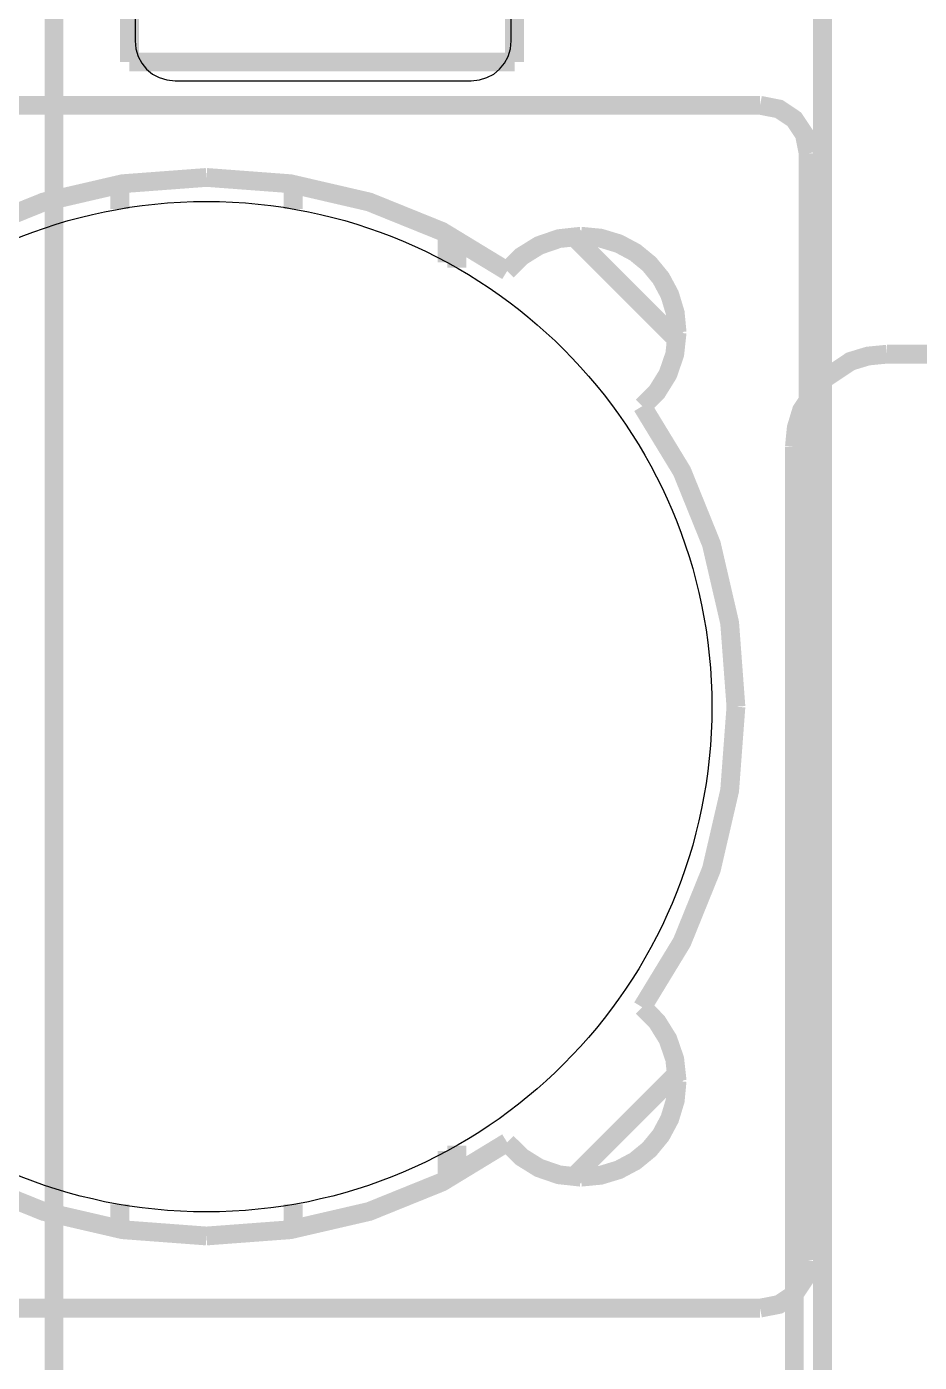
# Model space of a CAD drawing. Header units: inches. Extents: x -2.28 to 2.28, y -1.45 to 1.48.
# Drawn here: x -1.374 to -0.994, y 0.377 to 0.946 of the extents above; entities that cross this region are included whole.
import ezdxf

# ---------------------------------------------------------------- set-up
doc = ezdxf.new("R2010")
doc.units = ezdxf.units.IN
doc.layers.get('0').update_dxf_attribs({"linetype": 'CONTINUOUS'})

msp = doc.modelspace()

# ---------------------------------------------------------------- linework, layer by layer
at = {"const_width": 0.008}
for points in [[(-1.330394, 0.93052), (-1.330394, 1.176189)], [(-1.166614, 0.93052), (-1.166614, 1.176189), (-1.330394, 1.176189)], [(-1.330394, 0.93052), (-1.330394, 1.176189)], [(-1.166614, 0.93052), (-1.166614, 1.176189), (-1.330394, 1.176189)], [(-1.330394, 0.93052), (-1.330394, 1.176189)], [(-1.166614, 0.93052), (-1.166614, 1.176189), (-1.330394, 1.176189)], [(-1.035591, 1.147528), (-1.035591, -0.285543)], [(-1.035591, 1.147528), (-1.035591, -0.285543)], [(-1.035591, 1.147528), (-1.035591, -0.285543)], [(-1.362528, 1.091614), (-1.362528, -1.014685)], [(-1.362528, 1.091614), (-1.362528, -1.014685)], [(-1.362528, 1.091614), (-1.362528, -1.014685)], [(-1.166614, 0.93052), (-1.330394, 0.93052)], [(-1.166614, 0.93052), (-1.330394, 0.93052)], [(-1.166614, 0.93052), (-1.330394, 0.93052)], [(-1.062205, 0.912094), (-1.533071, 0.912094)], [(-1.062205, 0.912094), (-1.533071, 0.912094)], [(-1.062205, 0.912094), (-1.533071, 0.912094)], [(-1.062205, 0.912094), (-1.054148, 0.910515), (-1.04765, 0.906177), (-1.043312, 0.899679), (-1.041732, 0.891622)], [(-1.062205, 0.912094), (-1.054148, 0.910515), (-1.04765, 0.906177), (-1.043312, 0.899679), (-1.041732, 0.891622)], [(-1.062205, 0.912094), (-1.054148, 0.910515), (-1.04765, 0.906177), (-1.043312, 0.899679), (-1.041732, 0.891622)], [(-1.041732, 0.420756), (-1.041732, 0.891622)], [(-1.041732, 0.420756), (-1.041732, 0.891622)], [(-1.041732, 0.420756), (-1.041732, 0.891622)], [(-1.297638, 0.881386), (-1.333292, 0.878716), (-1.366848, 0.870946), (-1.397769, 0.85844), (-1.425515, 0.841557)], [(-1.297638, 0.881386), (-1.333292, 0.878716), (-1.366848, 0.870946), (-1.397769, 0.85844), (-1.425515, 0.841557)], [(-1.297638, 0.881386), (-1.333292, 0.878716), (-1.366848, 0.870946), (-1.397769, 0.85844), (-1.425515, 0.841557)], [(-1.334488, 0.87835), (-1.334488, 0.867968)], [(-1.334488, 0.87835), (-1.334488, 0.867968)], [(-1.334488, 0.87835), (-1.334488, 0.867968)], [(-1.297638, 0.881386), (-1.261983, 0.878716), (-1.228427, 0.870946), (-1.197507, 0.85844), (-1.169761, 0.841557)], [(-1.297638, 0.881386), (-1.261983, 0.878716), (-1.228427, 0.870946), (-1.197507, 0.85844), (-1.169761, 0.841557)], [(-1.297638, 0.881386), (-1.261983, 0.878716), (-1.228427, 0.870946), (-1.197507, 0.85844), (-1.169761, 0.841557)], [(-1.260787, 0.867968), (-1.260787, 0.87835)], [(-1.260787, 0.867968), (-1.260787, 0.87835)], [(-1.260787, 0.867968), (-1.260787, 0.87835)], [(-1.195276, 0.845213), (-1.195276, 0.856777)], [(-1.195276, 0.845213), (-1.195276, 0.856777)], [(-1.195276, 0.845213), (-1.195276, 0.856777)], [(-1.191181, 0.842938), (-1.191181, 0.854635)], [(-1.191181, 0.842938), (-1.191181, 0.854635)], [(-1.191181, 0.842938), (-1.191181, 0.854635)], [(-1.138399, 0.856372), (-1.1477, 0.855358), (-1.156187, 0.85244), (-1.163644, 0.847804), (-1.169856, 0.841636)], [(-1.138399, 0.856372), (-1.1477, 0.855358), (-1.156187, 0.85244), (-1.163644, 0.847804), (-1.169856, 0.841636)], [(-1.138399, 0.856372), (-1.1477, 0.855358), (-1.156187, 0.85244), (-1.163644, 0.847804), (-1.169856, 0.841636)], [(-1.141484, 0.856256), (-1.097571, 0.812343)], [(-1.141484, 0.856256), (-1.097571, 0.812343)], [(-1.141484, 0.856256), (-1.097571, 0.812343)], [(-1.138399, 0.856372), (-1.130027, 0.855557), (-1.122285, 0.853213), (-1.115323, 0.84949), (-1.10929, 0.844536), (-1.104337, 0.838504), (-1.100613, 0.831541), (-1.098269, 0.823799), (-1.097454, 0.815427)], [(-1.138399, 0.856372), (-1.130027, 0.855557), (-1.122285, 0.853213), (-1.115323, 0.84949), (-1.10929, 0.844536), (-1.104337, 0.838504), (-1.100613, 0.831541), (-1.098269, 0.823799), (-1.097454, 0.815427)], [(-1.138399, 0.856372), (-1.130027, 0.855557), (-1.122285, 0.853213), (-1.115323, 0.84949), (-1.10929, 0.844536), (-1.104337, 0.838504), (-1.100613, 0.831541), (-1.098269, 0.823799), (-1.097454, 0.815427)], [(-1.11219, 0.78397), (-1.106022, 0.790182), (-1.101386, 0.79764), (-1.098469, 0.806127), (-1.097454, 0.815427)], [(-1.11219, 0.78397), (-1.106022, 0.790182), (-1.101386, 0.79764), (-1.098469, 0.806127), (-1.097454, 0.815427)], [(-1.11219, 0.78397), (-1.106022, 0.790182), (-1.101386, 0.79764), (-1.098469, 0.806127), (-1.097454, 0.815427)], [(-1.047567, 0.766811), (-1.046783, 0.774861), (-1.04453, 0.782305), (-1.036187, 0.794801), (-1.023691, 0.803144), (-1.016247, 0.805398), (-1.008197, 0.806181)], [(-1.047567, 0.766811), (-1.046783, 0.774861), (-1.04453, 0.782305), (-1.036187, 0.794801), (-1.023691, 0.803144), (-1.016247, 0.805398), (-1.008197, 0.806181)], [(-1.047567, 0.766811), (-1.046783, 0.774861), (-1.04453, 0.782305), (-1.036187, 0.794801), (-1.023691, 0.803144), (-1.016247, 0.805398), (-1.008197, 0.806181)], [(1.747709, 0.766811), (1.746925, 0.774861), (1.744671, 0.782305), (1.736328, 0.794801), (1.723833, 0.803144), (1.716389, 0.805398), (1.708339, 0.806181), (-1.008197, 0.806181)], [(1.747709, 0.766811), (1.746925, 0.774861), (1.744671, 0.782305), (1.736328, 0.794801), (1.723833, 0.803144), (1.716389, 0.805398), (1.708339, 0.806181), (-1.008197, 0.806181)], [(1.747709, 0.766811), (1.746925, 0.774861), (1.744671, 0.782305), (1.736328, 0.794801), (1.723833, 0.803144), (1.716389, 0.805398), (1.708339, 0.806181), (-1.008197, 0.806181)], [(-1.11227, 0.784066), (-1.095387, 0.75632), (-1.08288, 0.7254), (-1.075111, 0.691843), (-1.072441, 0.656189)], [(-1.11227, 0.784066), (-1.095387, 0.75632), (-1.08288, 0.7254), (-1.075111, 0.691843), (-1.072441, 0.656189)], [(-1.11227, 0.784066), (-1.095387, 0.75632), (-1.08288, 0.7254), (-1.075111, 0.691843), (-1.072441, 0.656189)], [(-1.047567, 0.766811), (-1.047567, -0.689882), (-1.046783, -0.697932), (-1.04453, -0.705376), (-1.036187, -0.717872), (-1.023691, -0.726215), (-1.016247, -0.728469), (-1.008197, -0.729252), (1.708339, -0.729252)], [(-1.047567, 0.766811), (-1.047567, -0.689882), (-1.046783, -0.697932), (-1.04453, -0.705376), (-1.036187, -0.717872), (-1.023691, -0.726215), (-1.016247, -0.728469), (-1.008197, -0.729252), (1.708339, -0.729252)], [(-1.047567, 0.766811), (-1.047567, -0.689882), (-1.046783, -0.697932), (-1.04453, -0.705376), (-1.036187, -0.717872), (-1.023691, -0.726215), (-1.016247, -0.728469), (-1.008197, -0.729252), (1.708339, -0.729252)], [(-1.11227, 0.528312), (-1.095387, 0.556058), (-1.08288, 0.586978), (-1.075111, 0.620535), (-1.072441, 0.656189)], [(-1.11227, 0.528312), (-1.095387, 0.556058), (-1.08288, 0.586978), (-1.075111, 0.620535), (-1.072441, 0.656189)], [(-1.11227, 0.528312), (-1.095387, 0.556058), (-1.08288, 0.586978), (-1.075111, 0.620535), (-1.072441, 0.656189)], [(-1.11219, 0.528408), (-1.106022, 0.522196), (-1.101386, 0.514738), (-1.098469, 0.506251), (-1.097454, 0.496951)], [(-1.11219, 0.528408), (-1.106022, 0.522196), (-1.101386, 0.514738), (-1.098469, 0.506251), (-1.097454, 0.496951)], [(-1.11219, 0.528408), (-1.106022, 0.522196), (-1.101386, 0.514738), (-1.098469, 0.506251), (-1.097454, 0.496951)], [(-1.097571, 0.500035), (-1.141484, 0.456122)], [(-1.097571, 0.500035), (-1.141484, 0.456122)], [(-1.097571, 0.500035), (-1.141484, 0.456122)], [(-1.138399, 0.456006), (-1.130027, 0.45682), (-1.122285, 0.459165), (-1.115323, 0.462888), (-1.10929, 0.467842), (-1.104337, 0.473874), (-1.100613, 0.480837), (-1.098269, 0.488579), (-1.097454, 0.496951)], [(-1.138399, 0.456006), (-1.130027, 0.45682), (-1.122285, 0.459165), (-1.115323, 0.462888), (-1.10929, 0.467842), (-1.104337, 0.473874), (-1.100613, 0.480837), (-1.098269, 0.488579), (-1.097454, 0.496951)], [(-1.138399, 0.456006), (-1.130027, 0.45682), (-1.122285, 0.459165), (-1.115323, 0.462888), (-1.10929, 0.467842), (-1.104337, 0.473874), (-1.100613, 0.480837), (-1.098269, 0.488579), (-1.097454, 0.496951)], [(-1.297638, 0.430992), (-1.333292, 0.433662), (-1.366848, 0.441431), (-1.397769, 0.453938), (-1.425515, 0.470821)], [(-1.297638, 0.430992), (-1.333292, 0.433662), (-1.366848, 0.441431), (-1.397769, 0.453938), (-1.425515, 0.470821)], [(-1.297638, 0.430992), (-1.333292, 0.433662), (-1.366848, 0.441431), (-1.397769, 0.453938), (-1.425515, 0.470821)], [(-1.297638, 0.430992), (-1.261983, 0.433662), (-1.228427, 0.441431), (-1.197507, 0.453938), (-1.169761, 0.470821)], [(-1.297638, 0.430992), (-1.261983, 0.433662), (-1.228427, 0.441431), (-1.197507, 0.453938), (-1.169761, 0.470821)], [(-1.297638, 0.430992), (-1.261983, 0.433662), (-1.228427, 0.441431), (-1.197507, 0.453938), (-1.169761, 0.470821)], [(-1.191181, 0.457744), (-1.191181, 0.469441)], [(-1.191181, 0.457744), (-1.191181, 0.469441)], [(-1.191181, 0.457744), (-1.191181, 0.469441)], [(-1.138399, 0.456006), (-1.1477, 0.45702), (-1.156187, 0.459938), (-1.163644, 0.464574), (-1.169856, 0.470742)], [(-1.138399, 0.456006), (-1.1477, 0.45702), (-1.156187, 0.459938), (-1.163644, 0.464574), (-1.169856, 0.470742)], [(-1.138399, 0.456006), (-1.1477, 0.45702), (-1.156187, 0.459938), (-1.163644, 0.464574), (-1.169856, 0.470742)], [(-1.195276, 0.455601), (-1.195276, 0.467165)], [(-1.195276, 0.455601), (-1.195276, 0.467165)], [(-1.195276, 0.455601), (-1.195276, 0.467165)], [(-1.334488, 0.444411), (-1.334488, 0.434028)], [(-1.334488, 0.444411), (-1.334488, 0.434028)], [(-1.334488, 0.444411), (-1.334488, 0.434028)], [(-1.260787, 0.434028), (-1.260787, 0.444411)], [(-1.260787, 0.434028), (-1.260787, 0.444411)], [(-1.260787, 0.434028), (-1.260787, 0.444411)], [(-1.062205, 0.400283), (-1.054148, 0.401863), (-1.04765, 0.406201), (-1.043312, 0.412699), (-1.041732, 0.420756)], [(-1.062205, 0.400283), (-1.054148, 0.401863), (-1.04765, 0.406201), (-1.043312, 0.412699), (-1.041732, 0.420756)], [(-1.062205, 0.400283), (-1.054148, 0.401863), (-1.04765, 0.406201), (-1.043312, 0.412699), (-1.041732, 0.420756)], [(-1.533071, 0.400283), (-1.062205, 0.400283)], [(-1.533071, 0.400283), (-1.062205, 0.400283)], [(-1.533071, 0.400283), (-1.062205, 0.400283)]]:
    msp.add_lwpolyline(points, dxfattribs=at)
msp.add_lwpolyline([(-1.328031, 1.155528), (-1.328031, 0.939528), (-1.327693, 0.936052), (-1.32672, 0.932837), (-1.325174, 0.929946), (-1.323117, 0.927442), (-1.320613, 0.925385), (-1.317722, 0.923839), (-1.314507, 0.922866), (-1.311031, 0.922528), (-1.185031, 0.922528), (-1.181556, 0.922866), (-1.178341, 0.923839), (-1.17545, 0.925385), (-1.172946, 0.927442), (-1.170889, 0.929946), (-1.169343, 0.932837), (-1.16837, 0.936052), (-1.168031, 0.939528), (-1.168031, 0.939528), (-1.168031, 1.155528)])
msp.add_circle((-1.297638, 0.656189), 0.214961)
msp.add_circle((-1.297638, 0.656189), 0.214961)
msp.add_circle((-1.297638, 0.656189), 0.214961)

doc.saveas('drawing.dxf')
